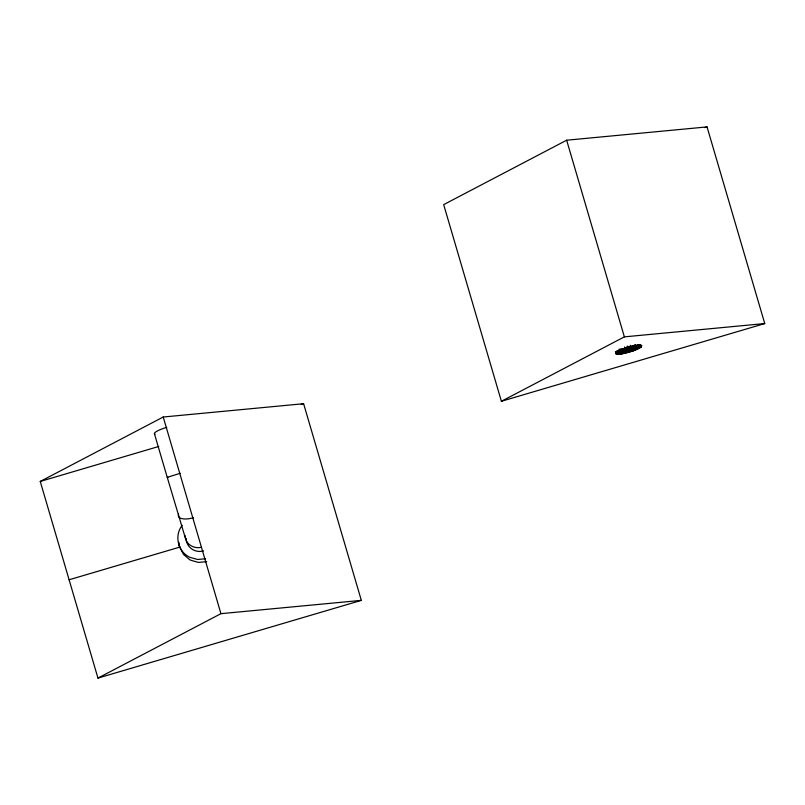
<?xml version="1.0" encoding="UTF-8"?>
<svg xmlns="http://www.w3.org/2000/svg" width="805" height="805" viewBox="0 0 805 805"><rect width="100%" height="100%" fill="white"/><g stroke="black" fill="none" stroke-linecap="round" stroke-linejoin="round"><path stroke-width="1.21" d="M182.141 525.323L180.934 527.124A21.966 21.574 -18.8 0 0 180.26 528.322C174.916 538.032 178.831 551.385 188.581 556.658A21.966 21.574 -18.8 0 0 189.789 557.302L197.678 559.495L205.637 558.72M641.273 346.935L641.806 345.607L639.854 345.043L630.365 346.492L619.689 350.225L616.449 352.107L615.543 353.526L617.153 354.2L621.661 353.908L633.585 350.779L641.273 346.935L640.569 344.52M566.65 140.211L443.676 204.631L501.394 401.282L764.75 323.56L707.042 126.908L566.65 140.211L624.368 336.862L501.394 401.282M40.25 481.44L163.224 417.02L303.606 403.718L361.324 600.369L97.958 678.092L40.25 481.44L158.756 446.463M97.958 678.092L220.932 613.672L361.324 600.369M704.637 127.613L707.042 126.908M301.211 404.422L303.606 403.718M180.219 473.28L167.249 477.365L154.409 433.694M69.109 579.771L179.716 547.128L183.429 554.303L189.588 559.606A21.966 21.574 -18.8 0 0 190.795 560.25L198.453 562.423L206.644 561.669M167.933 477.264L167.269 477.395L185.603 538.867C187.404 545.448 195.062 548.96 201.441 547.269M624.368 336.862L764.75 323.56M178.71 544.17L179.716 547.128L179.324 545.589M640.287 344.751L641.001 347.166M639.955 345.003L640.669 347.418M639.583 345.265L640.287 347.669M639.16 345.526L639.864 347.941M638.345 344.59L639.401 348.213M637.832 344.872L638.898 348.485M637.278 345.154L638.345 348.766M636.695 345.436L637.761 349.058M635.719 344.52L637.137 349.34M635.065 344.812L636.483 349.632M634.38 345.093L635.799 349.923M633.676 345.385L635.085 350.205M632.931 345.667L634.35 350.497M632.177 345.949L633.585 350.779M631.382 346.231L632.8 351.05M630.245 345.295L632.016 351.322M629.782 346.764L631.201 351.594M628.967 347.025L630.385 351.845M627.779 346.07L629.55 352.097M626.954 346.301L628.725 352.338M626.491 347.74L627.9 352.56M625.656 347.951L627.075 352.781M624.489 346.955L626.26 352.982M624.026 348.354L625.445 353.174M623.231 348.535L624.65 353.355M622.456 348.696L623.865 353.516M621.691 348.837L623.11 353.667M620.957 348.968L622.376 353.798M620.242 349.088L621.661 353.908M619.558 349.189L620.977 354.009M618.904 349.269L620.323 354.089M618.632 350.537L619.689 354.16M618.039 350.577L619.105 354.2M617.495 350.608L618.552 354.23M616.992 350.618L618.049 354.24M616.871 351.815L617.586 354.23M616.449 351.795L617.153 354.2M616.077 351.745L616.781 354.16M615.755 351.684L616.459 354.089M615.473 351.604L616.177 354.009M163.224 417.02L220.932 613.672M185.603 538.867L185.14 535.738M179.123 544.482L178.901 542.349M155.033 434.177A13.735 2.596 -16.4 0 1 166.736 427.344M193.401 517.726A14.017 5.846 -16.7 0 1 178.599 514.053M203.574 550.892A13.735 13.484 -18.8 0 1 186.086 538.505"/></g></svg>
